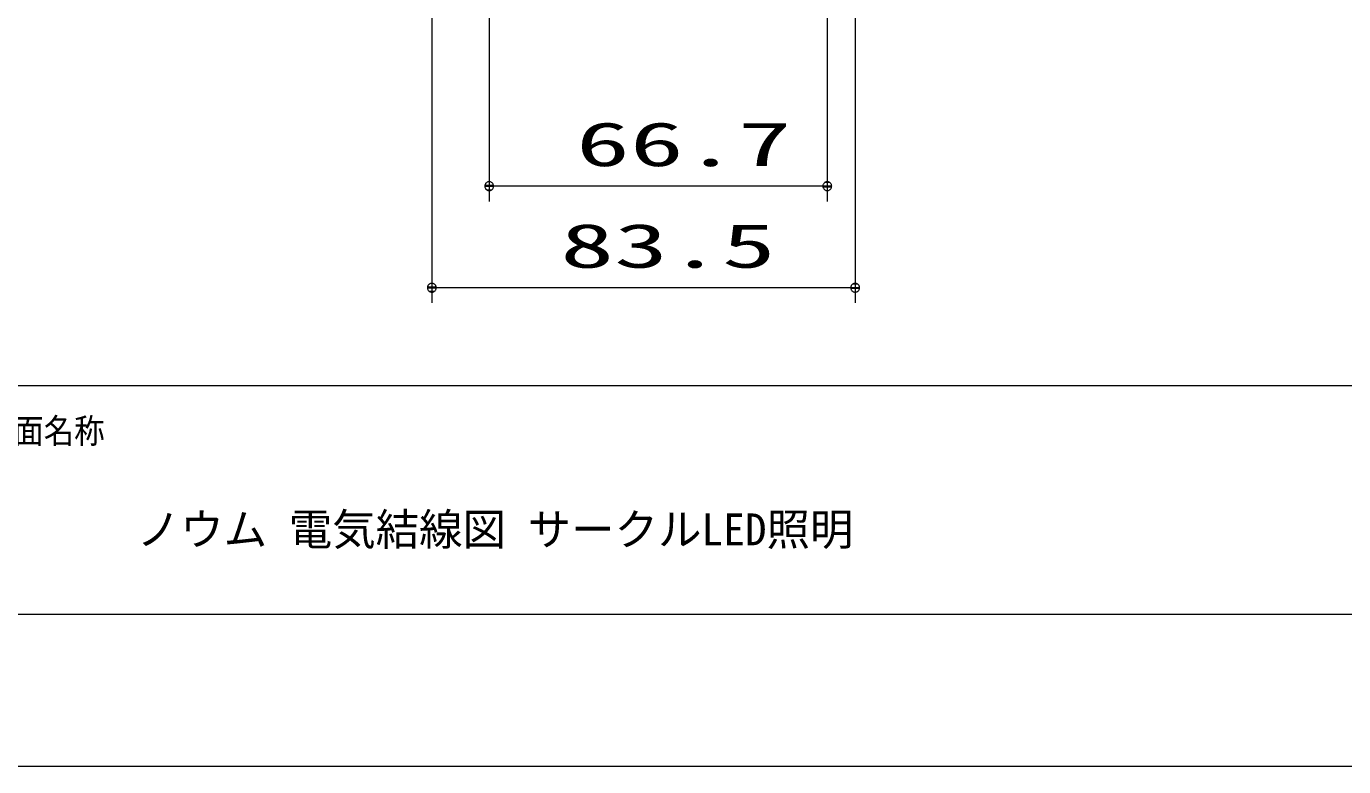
# Model space of a CAD drawing. Units: millimetres on the paper, with parts at other scales. Extents: x -305 to 305, y -152 to 152.
# Drawn here: x -193.4 to -106.9, y -148.5 to -99.9 of the extents above; entities that cross this region are included whole.
import ezdxf
from ezdxf.enums import TextEntityAlignment as Align

# ---------------------------------------------------------------- set-up
doc = ezdxf.new("R2010")
doc.units = ezdxf.units.MM
for name, color, linetype, lineweight in [('0-1_S2', 7, 'Continuous', 9), ('0-2_0', 7, 'Continuous', 9), ('0-3_1図面枠', 7, 'Continuous', 9), ('0-4_図面枠', 3, 'Continuous', 9), ('0-5_DEFPOINTS', 7, 'Continuous', 9)]:
    doc.layers.add(name, color=color, linetype=linetype, lineweight=lineweight)
doc.styles.add('ＭＳ ゴシック', font='')
doc.styles.get('ＭＳ ゴシック').set_extended_font_data('MS Gothic')

# ---------------------------------------------------------------- blocks, each defined once
blk = doc.blocks.new('_DOTSMALL')
at = {"layer": '0-2_0'}
for p, q in [((0.0746, 0.1), (-0.0746, 0.1)), ((0.1223, -0.0248), (-0.1223, -0.0248))]:
    blk.add_line(p, q, dxfattribs=at)
for points in [[(0.125, 0), (0.124, 0.0157), (0.1211, 0.0311), (0.1162, 0.046), (0.1095, 0.0602), (0.1011, 0.0735), (0.0911, 0.0856), (0.0797, 0.0963), (0.067, 0.1055), (0.0532, 0.1131), (0.0386, 0.1189), (0.0234, 0.1228), (0.0078, 0.1248), (-0.0078, 0.1248), (-0.0234, 0.1228), (-0.0386, 0.1189), (-0.0532, 0.1131), (-0.067, 0.1055), (-0.0797, 0.0963), (-0.0911, 0.0856), (-0.1011, 0.0735), (-0.1095, 0.0602), (-0.1162, 0.046), (-0.1211, 0.0311), (-0.124, 0.0157), (-0.125, 0), (0, 0)], [(-0.125, 0), (-0.124, -0.0157), (-0.1211, -0.0311), (-0.1162, -0.046), (-0.1095, -0.0602), (-0.1011, -0.0735), (-0.0911, -0.0856), (-0.0797, -0.0963), (-0.067, -0.1055), (-0.0532, -0.1131), (-0.0386, -0.1189), (-0.0234, -0.1228), (-0.0078, -0.1248), (0.0078, -0.1248), (0.0234, -0.1228), (0.0386, -0.1189), (0.0532, -0.1131), (0.067, -0.1055), (0.0797, -0.0963), (0.0911, -0.0856), (0.1011, -0.0735), (0.1095, -0.0602), (0.1162, -0.046), (0.1211, -0.0311), (0.124, -0.0157), (0.125, 0), (0, 0)]]:
    blk.add_lwpolyline(points, close=True, dxfattribs=at)

msp = doc.modelspace()

# ---------------------------------------------------------------- linework, layer by layer
at = {"layer": '0-1_S2'}
for p, q in [((-140.819, -61.805), (-140.819, -111.406)), ((-138.986, -61.875), (-138.986, -118.073)), ((-166.786, -62.885), (-166.786, -118.073)), ((-163.019, -63.04), (-163.019, -111.406)), ((-140.819, -110.406), (-163.019, -110.406)), ((-138.986, -117.073), (-166.786, -117.073))]:
    msp.add_line(p, q, dxfattribs=at)
at = {"layer": '0-4_図面枠'}
msp.add_line((-291.017, -123.498), (108.983, -123.498), dxfattribs=at)
msp.add_lwpolyline([(-291.017, -138.498), (108.983, -138.498), (108.983, 138.502), (-291.017, 138.502)], close=True, dxfattribs=at)
at = {"layer": '0-5_DEFPOINTS'}
msp.add_line((118.983, -148.498), (-301.017, -148.498), dxfattribs=at)

# ---------------------------------------------------------------- block references
at = {"layer": '0-1_S2', "xscale": 2.32, "yscale": 2.32, "rotation": 180}
for p in [(-163.019, -110.406), (-166.786, -117.073)]:
    msp.add_blockref('_DOTSMALL', p, dxfattribs=at)
at = {"layer": '0-1_S2', "xscale": 2.32, "yscale": 2.32}
for p in [(-140.819, -110.406), (-138.986, -117.073)]:
    msp.add_blockref('_DOTSMALL', p, dxfattribs=at)

# ---------------------------------------------------------------- texts
at = {"layer": '0-1_S2', "style": 'ＭＳ ゴシック', "width": 1.8}
for s, p in [('66.7', (-157.319, -109.961)), ('83.5', (-158.352, -116.628))]:
    msp.add_text(s, height=2.889, dxfattribs=at).set_placement(p, align=Align.BOTTOM_LEFT)
at = {"layer": '0-3_1図面枠', "style": 'ＭＳ ゴシック', "width": 0.9}
msp.add_text('図面名称', height=1.628, dxfattribs=at).set_placement((-196.268, -127.769), align=Align.BOTTOM_LEFT)
at = {"layer": '0-3_1図面枠', "style": 'ＭＳ ゴシック'}
msp.add_text('ノウム 電気結線図 サークルLED照明', height=2.092, dxfattribs=at).set_placement((-186.165, -134.603), align=Align.BOTTOM_LEFT)

doc.saveas('drawing.dxf')
